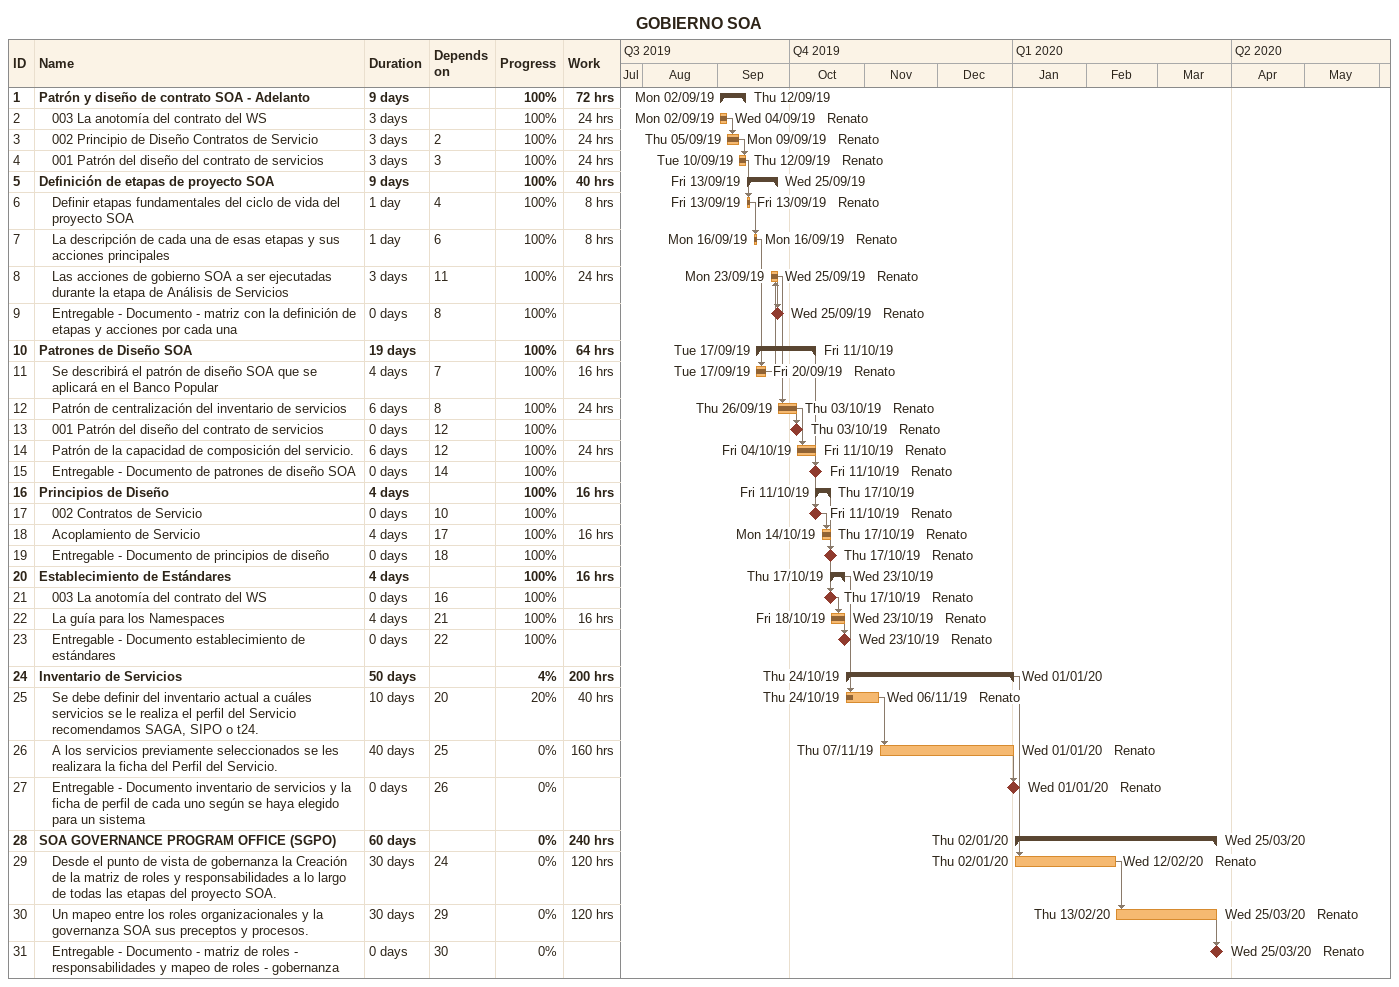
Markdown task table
GOBIERNO SOA

| ID | Level | Task | Duration | Start | Finish | Predecessors | Resources | % complete | Work (h) |
|---|---|---|---|---|---|---|---|---|---|
| 1 | 1 | **Patrón y diseño de contrato SOA - Adelanto** | 9d | 2019-09-02 | 2019-09-12 |  |  | 100 | 72 |
| 2 | 2 | 003 La anotomía del contrato del WS | 3d | 2019-09-02 | 2019-09-04 |  | Renato | 100 | 24 |
| 3 | 2 | 002 Principio de Diseño Contratos de Servicio | 3d | 2019-09-05 | 2019-09-09 | 2 | Renato | 100 | 24 |
| 4 | 2 | 001 Patrón del diseño del contrato de servicios | 3d | 2019-09-10 | 2019-09-12 | 3 | Renato | 100 | 24 |
| 5 | 1 | **Definición de etapas de proyecto SOA** | 9d | 2019-09-13 | 2019-09-25 |  |  | 100 | 40 |
| 6 | 2 | Definir etapas fundamentales del ciclo de vida del proyecto SOA | 1d | 2019-09-13 | 2019-09-13 | 4 | Renato | 100 | 8 |
| 7 | 2 | La descripción de cada una de esas etapas y sus acciones principales | 1d | 2019-09-16 | 2019-09-16 | 6 | Renato | 100 | 8 |
| 8 | 2 | Las acciones de gobierno SOA a ser ejecutadas durante la etapa de Análisis de Servicios | 3d | 2019-09-23 | 2019-09-25 | 11 | Renato | 100 | 24 |
| 9 | 2 | Entregable - Documento - matriz con la definición de etapas y acciones por cada una | 0d | 2019-09-25 | 2019-09-25 | 8 | Renato | 100 |  |
| 10 | 1 | **Patrones de Diseño SOA** | 19d | 2019-09-17 | 2019-10-11 |  |  | 100 | 64 |
| 11 | 2 | Se describirá el patrón de diseño SOA que se aplicará en el Banco Popular | 4d | 2019-09-17 | 2019-09-20 | 7 | Renato | 100 | 16 |
| 12 | 2 | Patrón de centralización del inventario de servicios | 6d | 2019-09-26 | 2019-10-03 | 8 | Renato | 100 | 24 |
| 13 | 2 | 001 Patrón del diseño del contrato de servicios | 0d | 2019-10-03 | 2019-10-03 | 12 | Renato | 100 |  |
| 14 | 2 | Patrón de la capacidad de composición del servicio. | 6d | 2019-10-04 | 2019-10-11 | 12 | Renato | 100 | 24 |
| 15 | 2 | Entregable - Documento de patrones de diseño SOA | 0d | 2019-10-11 | 2019-10-11 | 14 | Renato | 100 |  |
| 16 | 1 | **Principios de Diseño** | 4d | 2019-10-11 | 2019-10-17 |  |  | 100 | 16 |
| 17 | 2 | 002 Contratos de Servicio | 0d | 2019-10-11 | 2019-10-11 | 10 | Renato | 100 |  |
| 18 | 2 | Acoplamiento de Servicio | 4d | 2019-10-14 | 2019-10-17 | 17 | Renato | 100 | 16 |
| 19 | 2 | Entregable - Documento de principios de diseño | 0d | 2019-10-17 | 2019-10-17 | 18 | Renato | 100 |  |
| 20 | 1 | **Establecimiento de Estándares** | 4d | 2019-10-17 | 2019-10-23 |  |  | 100 | 16 |
| 21 | 2 | 003 La anotomía del contrato del WS | 0d | 2019-10-17 | 2019-10-17 | 16 | Renato | 100 |  |
| 22 | 2 | La guía para los Namespaces | 4d | 2019-10-18 | 2019-10-23 | 21 | Renato | 100 | 16 |
| 23 | 2 | Entregable - Documento establecimiento de estándares | 0d | 2019-10-23 | 2019-10-23 | 22 | Renato | 100 |  |
| 24 | 1 | **Inventario de Servicios** | 50d | 2019-10-24 | 2020-01-01 |  |  | 4 | 200 |
| 25 | 2 | Se debe definir del inventario actual a cuáles servicios se le realiza el perfil del Servicio recomendamos SAGA, SIPO o t24. | 10d | 2019-10-24 | 2019-11-06 | 20 | Renato | 20 | 40 |
| 26 | 2 | A los servicios previamente seleccionados se les realizara la ficha del Perfil del Servicio. | 40d | 2019-11-07 | 2020-01-01 | 25 | Renato | 0 | 160 |
| 27 | 2 | Entregable - Documento inventario de servicios y la ficha de perfil de cada uno según se haya elegido para un sistema | 0d | 2020-01-01 | 2020-01-01 | 26 | Renato | 0 |  |
| 28 | 1 | **SOA GOVERNANCE PROGRAM OFFICE (SGPO)** | 60d | 2020-01-02 | 2020-03-25 |  |  | 0 | 240 |
| 29 | 2 | Desde el punto de vista de gobernanza la Creación de la matriz de roles y responsabilidades a lo largo de todas las etapas del proyecto SOA. | 30d | 2020-01-02 | 2020-02-12 | 24 | Renato | 0 | 120 |
| 30 | 2 | Un mapeo entre los roles organizacionales y la governanza SOA sus preceptos y procesos. | 30d | 2020-02-13 | 2020-03-25 | 29 | Renato | 0 | 120 |
| 31 | 2 | Entregable - Documento - matriz de roles - responsabilidades y mapeo de roles - gobernanza | 0d | 2020-03-25 | 2020-03-25 | 30 | Renato | 0 |  |
